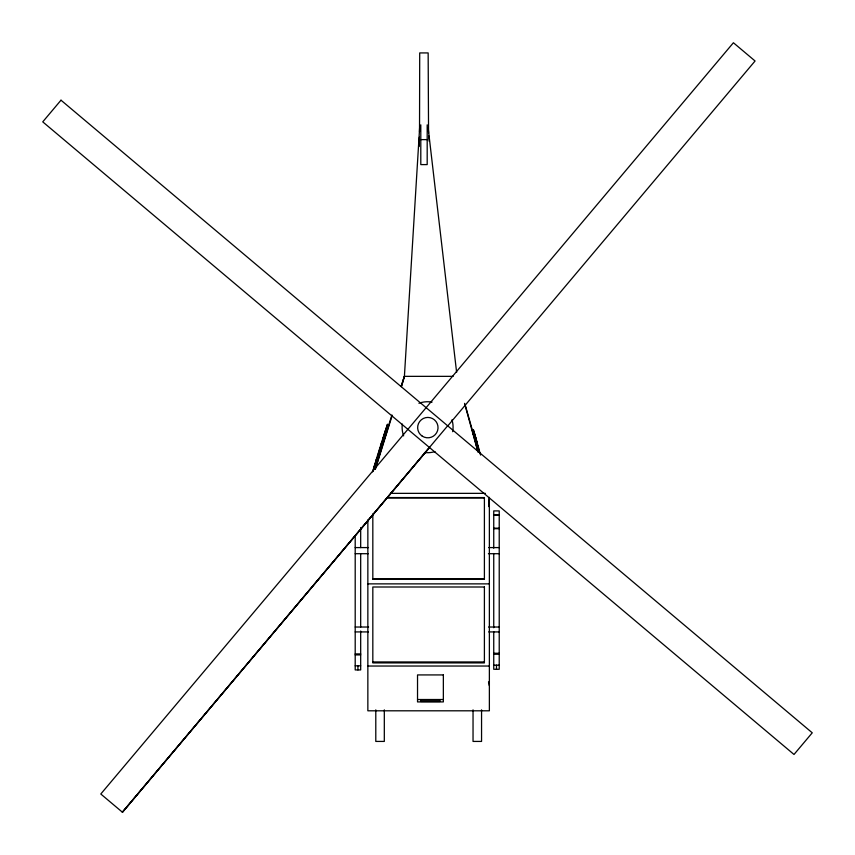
<?xml version="1.0" encoding="UTF-8"?>
<svg xmlns="http://www.w3.org/2000/svg" width="855" height="855" viewBox="0 0 855 855"><rect width="100%" height="100%" fill="white"/><g stroke="black" fill="none" stroke-linecap="round" stroke-linejoin="round"><path stroke-width="1.28" d="M419.132 146.526L419.377 137.206M419.527 131.884L419.709 52.925L428.152 52.925L428.558 133.22M488.622 506.577L488.996 498.636M401.497 386.578L404.404 376.35L419.623 127.897M372.566 471.853L375.206 463.154M385.648 430.428L386.257 428.163L384.087 434.671M384.75 433.453L387.497 424.198L382.709 438.978M376.435 459.114L373.699 468.444L374.768 465.312M383.521 437.493L385.691 430.535M375.73 461.24L377.899 454.347M382.057 442.259L384.216 435.355M377.536 460.556L378.947 455.982M377.493 455.533L379.513 449.164M382.463 441.073L376.702 459.466M375.398 469.192L392.082 415.776M401.219 386.524L404.404 376.35L453.139 376.35M379.417 449.324L381.383 443.05M378.573 453.545L380.528 447.272M381.661 447.272L382.837 443.51M381.148 443.916L383.254 437.14M375.056 464.618L377.237 457.628M385.359 435.526L391.964 414.985M401.187 386.321L404.404 376.35M375.869 461.935L372.855 471.319M386.353 432.438L387.657 428.387M375.195 469.117L388.95 424.646L387.956 427.511M447.785 425.908L755.072 60.994L733.408 42.75L100.794 794.006L122.457 812.25L429.424 447.475M122.34 812.154L447.667 425.801M122.457 812.25L429.541 447.571M420.799 139.621L427.19 139.621M390.553 493.356L485.362 493.356M387.433 497.567L484.4 497.567L484.4 579.295L372.823 579.295L372.823 513.93M387.433 497.931L484.4 497.931M493.741 514.913L499.224 514.913M493.741 515.17L499.224 515.17M493.741 528.166L499.224 528.166M493.741 528.7L499.224 528.7M355.199 547.585L368.505 547.585M488.622 547.585L499.224 547.585M355.199 553.698L368.377 553.698M488.419 553.698L499.224 553.698M372.823 578.931L484.4 578.931M367.853 583.869L489.37 583.869M355.199 627.025L368.601 627.025M488.633 627.025L499.224 627.025M355.199 631.92L368.473 631.92M488.718 631.92L499.224 631.92M493.741 653.263L499.224 653.263M355.199 653.915L360.682 653.915M493.741 654.246L499.224 654.246M355.199 654.909L360.682 654.909M372.823 661.952L484.4 661.952M493.741 665.158L499.224 665.158M355.199 665.81L360.682 665.81M367.853 666.034L489.37 666.034M417.529 699.518L443.35 699.518M475.156 435.847L474.461 433.624L476.139 440.154M473.018 432.609L472.184 429.947L477.892 451.355M476.021 438.839L473.349 429.627L478.65 449.388M473.36 433.806L474.055 436.2L465.035 404.362M475.23 435.868L477.154 442.837M476.588 440.678L478.479 447.582M475.412 440.998L476.684 445.551M478.18 446.363L479.912 452.733M464.543 403.346L478.02 452.21M479.901 452.552L480.585 455.052M479.794 453.556L476.769 442.623M488.494 681.873L489.37 685.742M428.152 127.897L456.623 372.385M428.761 135.881L429.157 141.203M496.488 665.158L496.488 669.273M493.741 548.205L493.741 510.905L499.224 510.905L499.224 669.273L493.741 669.273L493.741 631.717M493.741 553.506L493.741 627.741M489.37 497.354L489.37 710.804L367.853 710.804L367.853 519.979M481.557 709.864L481.557 741.424L473.039 741.424L473.039 709.864M427.19 124.851L427.19 164.598L420.799 164.598L420.799 124.851M384.312 709.864L384.312 741.424L375.794 741.424L375.794 709.864M360.682 527.546L360.682 547.585M360.682 553.698L360.682 627.068M360.682 631.043L360.682 669.935L355.199 669.935L355.199 535.871M357.935 665.81L357.935 669.935M435.013 451.611A25.49 25.49 0 0 1 424.443 452.509M403.635 435.89A25.49 25.49 0 0 1 402.299 424.059M418.918 403.25A25.49 25.49 0 0 1 432.064 402.117M451.985 419.805A25.49 25.49 0 0 1 452.69 431.69M60.994 100.195L42.75 121.859L794.006 754.473L812.25 732.81L60.994 100.195M484.4 587L372.823 587L372.823 662.903L484.4 662.903L484.4 587M443.35 674.926L417.529 674.926L417.529 701.912L443.35 701.912L443.35 674.926M439.823 699.978L420.756 699.978L420.756 701.453L439.823 701.453L439.823 699.978M422.22 436.125A10.196 10.196 0 0 0 438.017 428.227A10.196 10.196 0 0 0 423.278 418.501A10.196 10.196 0 0 0 422.22 436.125"/></g></svg>
